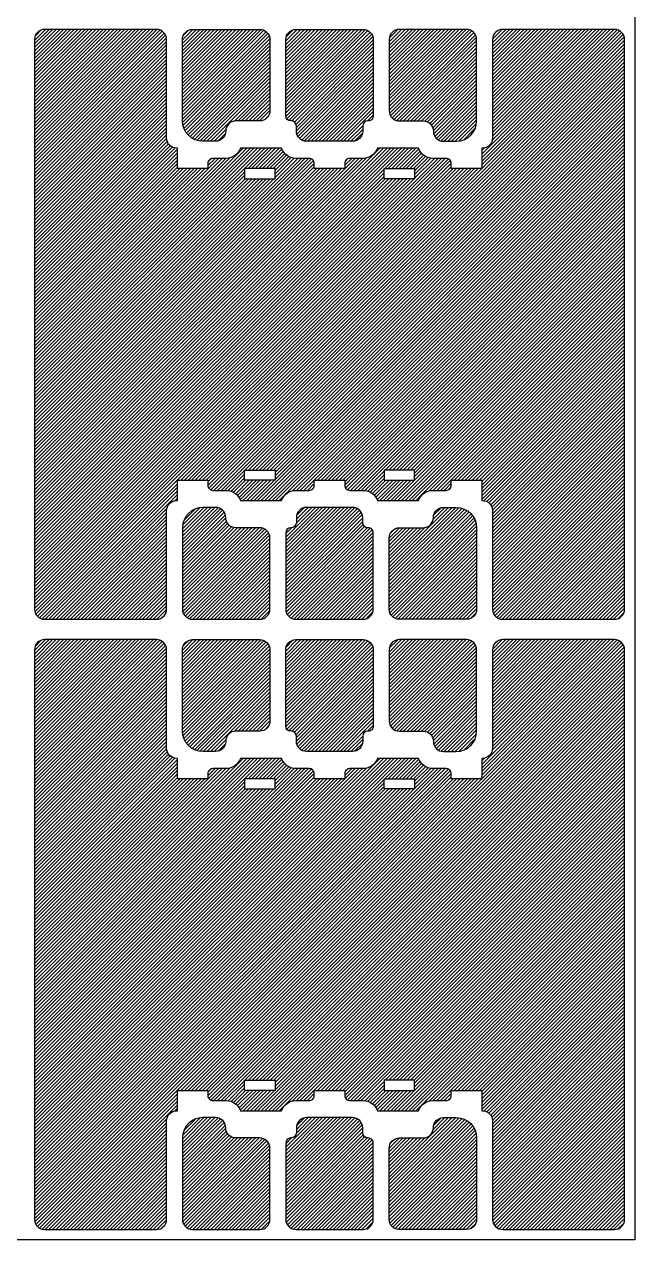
# Model space of a CAD drawing. Header units: inches. Extents: x 0 to 187, y 0 to 163.
# Drawn here: x 120 to 149.8, y 0 to 59.8 of the extents above; entities that cross this region are included whole.
import ezdxf

# ---------------------------------------------------------------- set-up
doc = ezdxf.new("R2010")
doc.units = ezdxf.units.IN
doc.header["$MEASUREMENT"] = 0
doc.layers.add('glassOutline', color=7, linetype='Continuous')
doc.layers.add('TC-etch-lines-chemical', color=1, linetype='Continuous')

msp = doc.modelspace()

# ---------------------------------------------------------------- hatches: boundary and pattern name
at = {"layer": 'TC-etch-lines-chemical'}
h = msp.add_hatch(dxfattribs=at)
h.set_pattern_fill('ANSI31', color=256, style=0)
h.set_pattern_definition([(45, (120, 30.00000000000003), (-0.0883883476483184, 0.0883883476483184), [])])
edge = h.paths.add_edge_path()
edge.add_arc((121, 31.00000000000004), 0.4999999999999997, 180, 270)
edge.add_line((121, 30.50000000000004), (126.4899999999987, 30.50000000000003))
edge.add_arc((126.4899999999987, 31.00000000000003), 0.5, 270, 360)
edge.add_line((126.9899999999987, 31.00000000000003), (126.9899999999987, 35.83885572853006))
edge.add_arc((127.4899999999987, 35.83885572853006), 0.5, 90, 180, ccw=False)
edge.add_line((127.4899999999987, 36.33885572853006), (127.5200020122849, 36.33885572853006))
edge.add_line((127.5200020122849, 36.33885572853006), (127.5200020122849, 37.33885572853006))
edge.add_line((127.5200020122849, 37.33885572853006), (129.0200020122849, 37.33885572853006))
edge.add_line((129.0200020122849, 37.33885572853006), (129.0200020122849, 37.08885572853006))
edge.add_arc((129.2700021241458, 37.08885584039088), 0.2500001118608527, 180.0000256365994, 270.0001078869533)
edge.add_line((129.2700025948916, 36.83885572853047), (129.9200020122819, 36.83885572853243))
edge.add_arc((129.9200020122841, 36.08885572853244), 0.7499999999999916, 19.471220634298277, 90.00000000016479, ccw=False)
edge.add_line((130.6271087934715, 36.33885572853006), (132.6428932188135, 36.33885572853006))
edge.add_arc((133.3500000000009, 36.08885572853244), 0.7499999999999927, 89.99999999983521, 160.5287793657017, ccw=False)
edge.add_line((133.350000000003, 36.83885572853243), (133.9999994173933, 36.83885572853047))
edge.add_arc((133.9999998881392, 37.08885584039088), 0.2500001118608492, 269.9998921130474, 359.9999743634015)
edge.add_line((134.25, 37.08885572853006), (134.25, 37.33885572853006))
edge.add_line((134.25, 37.33885572853006), (135.75, 37.33885572853006))
edge.add_line((135.75, 37.33885572853006), (135.75, 37.08885572859923))
edge.add_arc((136.0000000616409, 37.0888557902402), 0.2500000616409253, 180.0000141270651, 270.0000963774182)
edge.add_line((136.0000004821668, 36.83885572859962), (136.649995907729, 36.83885614751181))
edge.add_arc((136.6499963714759, 36.08885612789523), 0.7500000196167245, 19.47118774470988, 90.00003542765239, ccw=False)
edge.add_line((137.3571033146659, 36.33885572853007), (139.3728925804312, 36.33885572853006))
edge.add_arc((140.0799993616186, 36.08885572853244), 0.7499999999999991, 89.99999999983481, 160.5287793657013, ccw=False)
edge.add_line((140.0799993616207, 36.83885572853243), (140.729998779011, 36.83885572853047))
edge.add_arc((140.7299992497568, 37.08885584039088), 0.2500001118608492, 269.9998921130474, 359.9999743634015)
edge.add_line((140.9799993616177, 37.08885572853006), (140.9799993616177, 37.33885572853006))
edge.add_line((140.9799993616177, 37.33885572853006), (142.4799993616177, 37.33885572853006))
edge.add_line((142.4799993616177, 37.33885572853006), (142.4799993616177, 36.33885572853006))
edge.add_line((142.4799993616177, 36.33885572853006), (142.5100000000013, 36.33885572853006))
edge.add_arc((142.5100000000013, 35.83885572853006), 0.5000000000000001, 0, 90, ccw=False)
edge.add_line((143.0100000000013, 35.83885572853006), (143.0100000000013, 31.00000000000003))
edge.add_arc((143.5100000000013, 31.00000000000002), 0.5, 180, 270)
edge.add_line((143.5100000000013, 30.50000000000002), (149, 30.50000000000003))
edge.add_arc((149, 31.00000000000003), 0.5, 270, 360)
edge.add_line((149.5, 31.00000000000003), (149.5, 58.99999999999912))
edge.add_arc((149, 58.99999999999912), 0.5, 0, 90.00000000000001)
edge.add_line((149, 59.49999999999912), (143.5100000000013, 59.49999999999912))
edge.add_arc((143.5100000000013, 58.99999999999912), 0.5, 90, 180)
edge.add_line((143.0100000000013, 58.99999999999912), (143.0100000000013, 54.16114427146908))
edge.add_arc((142.5100000000013, 54.16114427146908), 0.5000000000000001, 270, 360, ccw=False)
edge.add_line((142.5100000000013, 53.66114427146908), (142.4799993616177, 53.66114427146908))
edge.add_line((142.4799993616177, 53.66114427146908), (142.4799993616177, 52.66114427146908))
edge.add_line((142.4799993616177, 52.66114427146908), (140.9799993616177, 52.66114427146908))
edge.add_line((140.9799993616177, 52.66114427146908), (140.9799993616177, 52.91114427146908))
edge.add_arc((140.7299992497568, 52.91114415960828), 0.2500001118608488, 2.5636598695e-05, 90.00010788695249)
edge.add_line((140.729998779011, 53.16114427146868), (140.0799993616207, 53.16114427146672))
edge.add_arc((140.0799993616186, 53.91114427146672), 0.7499999999999996, 199.4712206342987, 270.00000000016524, ccw=False)
edge.add_line((139.3728925804312, 53.66114427146908), (137.3571033146659, 53.66114427146907))
edge.add_arc((136.6499963714759, 53.91114387210391), 0.7500000196167244, 269.99996457234766, 340.5288122552902, ccw=False)
edge.add_line((136.649995907729, 53.16114385248733), (136.0000004821669, 53.16114427139953))
edge.add_arc((136.0000000616409, 52.91114420975896), 0.2500000616409265, 89.99990362258201, 179.9999858729351)
edge.add_line((135.75, 52.91114427139992), (135.75, 52.66114427146908))
edge.add_line((135.75, 52.66114427146908), (134.25, 52.66114427146908))
edge.add_line((134.25, 52.66114427146908), (134.25, 52.91114427146908))
edge.add_arc((133.9999998881392, 52.91114415960828), 0.2500001118608488, 2.5636598695e-05, 90.00010788695249)
edge.add_line((133.9999994173933, 53.16114427146868), (133.350000000003, 53.16114427146672))
edge.add_arc((133.3500000000009, 53.91114427146671), 0.7499999999999933, 199.4712206342982, 270.00000000016485, ccw=False)
edge.add_line((132.6428932188135, 53.66114427146908), (130.6271087934715, 53.66114427146908))
edge.add_arc((129.9200020122841, 53.91114427146671), 0.749999999999992, 269.9999999998351, 340.5287793657017, ccw=False)
edge.add_line((129.9200020122819, 53.16114427146672), (129.2700025948917, 53.16114427146868))
edge.add_arc((129.2700021241458, 52.91114415960827), 0.2500001118608523, 89.9998921130465, 179.9999743634005)
edge.add_line((129.0200020122849, 52.91114427146908), (129.0200020122849, 52.66114427146908))
edge.add_line((129.0200020122849, 52.66114427146908), (127.5200020122849, 52.66114427146908))
edge.add_line((127.5200020122849, 52.66114427146908), (127.5200020122849, 53.66114427146908))
edge.add_line((127.5200020122849, 53.66114427146908), (127.4899999999987, 53.66114427146908))
edge.add_arc((127.4899999999987, 54.16114427146908), 0.5, 180, 270, ccw=False)
edge.add_line((126.9899999999987, 54.16114427146908), (126.9899999999987, 58.99999999999912))
edge.add_arc((126.4899999999987, 58.99999999999912), 0.5, 0, 90.00000000000001)
edge.add_line((126.4899999999987, 59.49999999999912), (121, 59.4999999999991))
edge.add_arc((121, 58.9999999999991), 0.4999999999999997, 90.00000000000004, 180)
edge.add_line((120.5, 58.9999999999991), (120.5, 31.00000000000003))
h.paths.add_polyline_path([(137.6799993686902, 52.66114427146888), (139.1799993686902, 52.66114427146888), (139.1799993686902, 52.16114427146888), (137.6799993686902, 52.16114427146888)], flags=16)
h.paths.add_polyline_path([(132.3200020052124, 52.66114427146888), (130.8200020052124, 52.66114427146888), (130.8200020052124, 52.16114427146888), (132.3200020052124, 52.16114427146888)], flags=16)
h.paths.add_polyline_path([(137.6799993686902, 37.33885572853027), (139.1799993686902, 37.33885572853027), (139.1799993686902, 37.83885572853027), (137.6799993686902, 37.83885572853027)], flags=16)
h.paths.add_polyline_path([(132.3200020052124, 37.33885572853027), (130.8200020052124, 37.33885572853027), (130.8200020052124, 37.83885572853027), (132.3200020052124, 37.83885572853027)], flags=16)
edge = h.paths.add_edge_path(flags=16)
edge.add_arc((128.2700015161623, 58.9999999999991), 0.4999999999999968, 89.9999999999996, 180.0000000000004, ccw=False)
edge.add_line((128.2700015161623, 59.4999999999991), (131.5699984838389, 59.4999999999991))
edge.add_arc((131.5699984838389, 58.9999999999991), 0.4999999999999979, 5.6101789198237384e-05, 90.00000000000023, ccw=False)
edge.add_line((132.0699984838386, 59.00000048957958), (132.0700019109019, 55.50000048957958))
edge.add_arc((131.5700019109021, 55.4999999999991), 0.5000000000000022, -89.99999999999972, 5.610178902770713e-05, ccw=False)
edge.add_line((131.5700019109021, 54.9999999999991), (130.3990978045425, 54.9999999999991))
edge.add_arc((130.3990978045425, 54.4999999999991), 0.5, 90.00000000000001, 180)
edge.add_arc((129.3990978045425, 54.4999999999991), 0.5, 270, 360, ccw=False)
edge.add_line((129.3990978045425, 53.9999999999991), (128.7700015161623, 53.9999999999991))
edge.add_arc((128.7700015161623, 54.9999999999991), 1.000000000000001, 180.0000000000006, 269.99999999999994, ccw=False)
edge.add_line((127.7700015161623, 54.9999999999991), (127.7700015161623, 58.9999999999991))
edge = h.paths.add_edge_path(flags=16)
edge.add_arc((141.7299984838377, 58.9999999999991), 0.5000000000000021, 359.999999999999, 450)
edge.add_line((141.7299984838377, 59.4999999999991), (138.4300015161611, 59.4999999999991))
edge.add_arc((138.4300015161611, 58.9999999999991), 0.5000000000000023, 90.00000000000009, 179.9999438982113)
edge.add_line((137.9300015161613, 59.00000048957957), (137.9299980890981, 55.50000048957957))
edge.add_arc((138.4299980890978, 55.4999999999991), 0.4999999999999978, 179.9999438982114, 270)
edge.add_line((138.4299980890978, 54.9999999999991), (139.6009021954575, 54.9999999999991))
edge.add_arc((139.6009021954575, 54.4999999999991), 0.5, 0, 90, ccw=False)
edge.add_arc((140.6009021954575, 54.4999999999991), 0.5, 180, 270)
edge.add_line((140.6009021954575, 53.9999999999991), (141.2299984838376, 53.9999999999991))
edge.add_arc((141.2299984838376, 54.9999999999991), 1.000000000000001, 270.0000000000001, 359.9999999999993)
edge.add_line((142.2299984838376, 54.9999999999991), (142.2299984838377, 58.9999999999991))
edge = h.paths.add_edge_path(flags=16)
edge.add_arc((128.2700015161623, 31.00000000000004), 0.5000000000000002, 179.9999999999992, 270)
edge.add_line((128.2700015161623, 30.50000000000004), (131.5699984838389, 30.50000000000004))
edge.add_arc((131.5699984838389, 31.00000000000004), 0.4999999999999997, 270, 359.9999438982114)
edge.add_line((132.0699984838386, 30.99999951041957), (132.0700019109019, 34.49999951041957))
edge.add_arc((131.5700019109021, 34.50000000000004), 0.5000000000000004, 359.9999438982114, 449.9999999999998)
edge.add_line((131.5700019109021, 35.00000000000004), (130.3990978045425, 35.00000000000004))
edge.add_arc((130.3990978045425, 35.50000000000004), 0.5, 180, 270, ccw=False)
edge.add_arc((129.3990978045425, 35.50000000000004), 0.5, 6.4e-15, 90)
edge.add_line((129.3990978045425, 36.00000000000004), (128.7700015161623, 36.00000000000004))
edge.add_arc((128.7700015161623, 35.00000000000004), 1.000000000000001, 90.00000000000006, 179.9999999999993)
edge.add_line((127.7700015161623, 35.00000000000004), (127.7700015161623, 31.00000000000004))
edge = h.paths.add_edge_path(flags=16)
edge.add_arc((141.7299984838377, 31.00000000000004), 0.5000000000000004, -90, 6.821210263296962e-13, ccw=False)
edge.add_line((141.7299984838377, 30.50000000000004), (138.4300015161611, 30.50000000000004))
edge.add_arc((138.4300015161611, 31.00000000000004), 0.5000000000000006, 180.0000561017888, 270.0000000000001, ccw=False)
edge.add_line((137.9300015161613, 30.99999951041957), (137.9299980890981, 34.49999951041957))
edge.add_arc((138.4299980890978, 34.50000000000004), 0.4999999999999996, 90, 180.0000561017888, ccw=False)
edge.add_line((138.4299980890978, 35.00000000000004), (139.6009021954575, 35.00000000000004))
edge.add_arc((139.6009021954575, 35.50000000000004), 0.5, 270, 360)
edge.add_arc((140.6009021954575, 35.50000000000004), 0.5, 90, 180, ccw=False)
edge.add_line((140.6009021954575, 36.00000000000004), (141.2299984838376, 36.00000000000004))
edge.add_arc((141.2299984838376, 35.00000000000004), 1.000000000000001, 6.821210263296962e-13, 89.99999999999989, ccw=False)
edge.add_line((142.2299984838376, 35.00000000000005), (142.2299984838377, 31.00000000000005))
edge = h.paths.add_edge_path(flags=16)
edge.add_line((133.1209042077425, 54.9999999999991), (133.1000015161627, 54.9999999999991))
edge.add_arc((133.1000015161627, 55.2499999999991), 0.2500000000000015, 180.0000000000008, 269.99999999999966, ccw=False)
edge.add_line((132.8500015161627, 55.2499999999991), (132.8500015161626, 58.99999999999909))
edge.add_arc((133.3500015161626, 58.9999999999991), 0.5000000000000021, 90.00000000000023, 180.000000000001, ccw=False)
edge.add_line((133.3500015161626, 59.4999999999991), (136.6499984838392, 59.4999999999991))
edge.add_arc((136.6499984838393, 58.9999999999991), 0.5000000000000023, 5.610178880033345e-05, 89.99999999999989, ccw=False)
edge.add_line((137.149998483839, 59.00000048957957), (137.1500021556927, 55.25000024478935))
edge.add_arc((136.9000021556928, 55.2499999999991), 0.2500000000000032, -89.9999999999992, 5.6101789709828154e-05, ccw=False)
edge.add_line((136.9000021556928, 54.9999999999991), (136.8790921697751, 54.9999999999991))
edge.add_arc((136.8790921697751, 54.7499999999991), 0.2500000000000003, 90.00000000000009, 180)
edge.add_line((136.6290921697751, 54.7499999999991), (136.6290921697751, 54.4999999999991))
edge.add_arc((136.1290921697751, 54.4999999999991), 0.5, 270, 360, ccw=False)
edge.add_line((136.1290921697751, 53.9999999999991), (133.8709042077424, 53.9999999999991))
edge.add_arc((133.8709042077425, 54.4999999999991), 0.5, 180, 270, ccw=False)
edge.add_line((133.3709042077425, 54.4999999999991), (133.3709042077425, 54.7499999999991))
edge.add_arc((133.1209042077425, 54.7499999999991), 0.25, 6.4e-15, 90)
edge = h.paths.add_edge_path(flags=16)
edge.add_line((133.1209042077425, 35.00000000000004), (133.1000015161627, 35.00000000000004))
edge.add_arc((133.1000015161627, 34.75000000000004), 0.2499999999999997, 89.99999999999994, 179.9999999999994)
edge.add_line((132.8500015161627, 34.75000000000004), (132.8500015161626, 31.00000000000005))
edge.add_arc((133.3500015161626, 31.00000000000004), 0.5000000000000004, 179.9999999999992, 270)
edge.add_line((133.3500015161626, 30.50000000000004), (136.6499984838392, 30.50000000000004))
edge.add_arc((136.6499984838393, 31.00000000000004), 0.5000000000000006, 269.9999999999999, 359.9999438982112)
edge.add_line((137.149998483839, 30.99999951041957), (137.1500021556927, 34.7499997552098))
edge.add_arc((136.9000021556928, 34.75000000000004), 0.2499999999999996, 359.999943898211, 450)
edge.add_line((136.9000021556928, 35.00000000000004), (136.8790921697751, 35.00000000000004))
edge.add_arc((136.8790921697751, 35.25000000000004), 0.2500000000000003, 180.0000000000002, 269.9999999999999, ccw=False)
edge.add_line((136.6290921697751, 35.25000000000004), (136.6290921697751, 35.50000000000004))
edge.add_arc((136.1290921697751, 35.50000000000004), 0.5, 6.4e-15, 90)
edge.add_line((136.1290921697751, 36.00000000000004), (133.8709042077424, 36.00000000000004))
edge.add_arc((133.8709042077425, 35.50000000000004), 0.5, 90.00000000000001, 180)
edge.add_line((133.3709042077425, 35.50000000000004), (133.3709042077425, 35.25000000000004))
edge.add_arc((133.1209042077425, 35.25000000000004), 0.25, 270, 360, ccw=False)
h = msp.add_hatch(dxfattribs=at)
h.set_pattern_fill('ANSI31', color=256, style=0)
h.set_pattern_definition([(45, (120, 2.94e-14), (-0.0883883476483184, 0.0883883476483184), [])])
edge = h.paths.add_edge_path()
edge.add_arc((121, 1.000000000000036), 0.4999999999999997, 180, 270)
edge.add_line((121, 0.5000000000000365), (126.4899999999987, 0.5000000000000294))
edge.add_arc((126.4899999999987, 1.000000000000029), 0.5, 270, 360)
edge.add_line((126.9899999999987, 1.000000000000029), (126.9899999999987, 5.838855728530062))
edge.add_arc((127.4899999999987, 5.838855728530062), 0.5, 90, 180, ccw=False)
edge.add_line((127.4899999999987, 6.338855728530062), (127.520002012285, 6.338855728530062))
edge.add_line((127.520002012285, 6.338855728530062), (127.520002012285, 7.338855728530064))
edge.add_line((127.520002012285, 7.338855728530064), (129.020002012285, 7.338855728530062))
edge.add_line((129.020002012285, 7.338855728530062), (129.020002012285, 7.088855728530062))
edge.add_arc((129.2700021241458, 7.088855840390879), 0.2500001118608527, 180.0000256365994, 270.0001078869533)
edge.add_line((129.2700025948917, 6.838855728530469), (129.9200020122819, 6.838855728532433))
edge.add_arc((129.9200020122841, 6.088855728532441), 0.7499999999999916, 19.471220634298277, 90.00000000016479, ccw=False)
edge.add_line((130.6271087934715, 6.338855728530064), (132.6428932188135, 6.338855728530064))
edge.add_arc((133.3500000000009, 6.08885572853244), 0.7499999999999927, 89.99999999983521, 160.5287793657017, ccw=False)
edge.add_line((133.350000000003, 6.838855728532433), (133.9999994173933, 6.838855728530469))
edge.add_arc((133.9999998881392, 7.088855840390876), 0.2500001118608492, 269.9998921130474, 359.9999743634015)
edge.add_line((134.25, 7.088855728530062), (134.25, 7.338855728530062))
edge.add_line((134.25, 7.338855728530062), (135.75, 7.338855728530064))
edge.add_line((135.75, 7.338855728530064), (135.75, 7.088855728599229))
edge.add_arc((136.0000000616409, 7.088855790240195), 0.2500000616409253, 180.0000141270651, 270.0000963774182)
edge.add_line((136.0000004821669, 6.838855728599622), (136.649995907729, 6.838856147511816))
edge.add_arc((136.6499963714759, 6.088856127895235), 0.7500000196167245, 19.47118774470988, 90.00003542765239, ccw=False)
edge.add_line((137.3571033146659, 6.338855728530074), (139.3728925804312, 6.338855728530064))
edge.add_arc((140.0799993616186, 6.088855728532434), 0.7499999999999991, 89.99999999983481, 160.5287793657013, ccw=False)
edge.add_line((140.0799993616207, 6.838855728532433), (140.729998779011, 6.838855728530469))
edge.add_arc((140.7299992497569, 7.088855840390876), 0.2500001118608492, 269.9998921130474, 359.9999743634015)
edge.add_line((140.9799993616177, 7.088855728530062), (140.9799993616177, 7.338855728530062))
edge.add_line((140.9799993616177, 7.338855728530062), (142.4799993616177, 7.338855728530064))
edge.add_line((142.4799993616177, 7.338855728530064), (142.4799993616177, 6.338855728530062))
edge.add_line((142.4799993616177, 6.338855728530062), (142.5100000000013, 6.338855728530062))
edge.add_arc((142.5100000000013, 5.838855728530062), 0.5000000000000001, 0, 90, ccw=False)
edge.add_line((143.0100000000013, 5.838855728530062), (143.0100000000013, 1.000000000000026))
edge.add_arc((143.5100000000013, 1.000000000000026), 0.5, 180, 270)
edge.add_line((143.5100000000013, 0.5000000000000258), (149, 0.5000000000000293))
edge.add_arc((149, 1.000000000000029), 0.5, 270, 360)
edge.add_line((149.5, 1.000000000000029), (149.5, 28.99999999999912))
edge.add_arc((149, 28.99999999999912), 0.5, 0, 90.00000000000001)
edge.add_line((149, 29.49999999999912), (143.5100000000013, 29.49999999999912))
edge.add_arc((143.5100000000013, 28.99999999999912), 0.5, 90, 180)
edge.add_line((143.0100000000013, 28.99999999999912), (143.0100000000013, 24.16114427146909))
edge.add_arc((142.5100000000013, 24.16114427146909), 0.5000000000000001, 270, 360, ccw=False)
edge.add_line((142.5100000000013, 23.66114427146909), (142.4799993616177, 23.66114427146909))
edge.add_line((142.4799993616177, 23.66114427146909), (142.4799993616177, 22.66114427146909))
edge.add_line((142.4799993616177, 22.66114427146909), (140.9799993616177, 22.66114427146909))
edge.add_line((140.9799993616177, 22.66114427146909), (140.9799993616177, 22.91114427146909))
edge.add_arc((140.7299992497569, 22.91114415960828), 0.2500001118608488, 2.5636598695e-05, 90.00010788695249)
edge.add_line((140.729998779011, 23.16114427146868), (140.0799993616207, 23.16114427146672))
edge.add_arc((140.0799993616186, 23.91114427146672), 0.7499999999999996, 199.4712206342987, 270.00000000016524, ccw=False)
edge.add_line((139.3728925804312, 23.66114427146909), (137.3571033146659, 23.66114427146907))
edge.add_arc((136.6499963714759, 23.91114387210391), 0.7500000196167244, 269.99996457234766, 340.5288122552902, ccw=False)
edge.add_line((136.649995907729, 23.16114385248733), (136.0000004821669, 23.16114427139953))
edge.add_arc((136.0000000616409, 22.91114420975896), 0.2500000616409265, 89.99990362258201, 179.9999858729351)
edge.add_line((135.75, 22.91114427139992), (135.75, 22.66114427146909))
edge.add_line((135.75, 22.66114427146909), (134.25, 22.66114427146909))
edge.add_line((134.25, 22.66114427146909), (134.25, 22.91114427146909))
edge.add_arc((133.9999998881392, 22.91114415960828), 0.2500001118608488, 2.5636598695e-05, 90.00010788695249)
edge.add_line((133.9999994173933, 23.16114427146868), (133.350000000003, 23.16114427146672))
edge.add_arc((133.3500000000009, 23.91114427146671), 0.7499999999999933, 199.4712206342982, 270.00000000016485, ccw=False)
edge.add_line((132.6428932188135, 23.66114427146909), (130.6271087934715, 23.66114427146909))
edge.add_arc((129.9200020122841, 23.91114427146671), 0.749999999999992, 269.9999999998351, 340.5287793657017, ccw=False)
edge.add_line((129.9200020122819, 23.16114427146672), (129.2700025948917, 23.16114427146868))
edge.add_arc((129.2700021241458, 22.91114415960827), 0.2500001118608523, 89.9998921130465, 179.9999743634005)
edge.add_line((129.020002012285, 22.91114427146909), (129.020002012285, 22.66114427146909))
edge.add_line((129.020002012285, 22.66114427146909), (127.520002012285, 22.66114427146909))
edge.add_line((127.520002012285, 22.66114427146909), (127.520002012285, 23.66114427146909))
edge.add_line((127.520002012285, 23.66114427146909), (127.4899999999987, 23.66114427146909))
edge.add_arc((127.4899999999987, 24.16114427146909), 0.5, 180, 270, ccw=False)
edge.add_line((126.9899999999987, 24.16114427146909), (126.9899999999987, 28.99999999999912))
edge.add_arc((126.4899999999987, 28.99999999999912), 0.5, 0, 90.00000000000001)
edge.add_line((126.4899999999987, 29.49999999999912), (121, 29.49999999999911))
edge.add_arc((121, 28.99999999999911), 0.4999999999999997, 90.00000000000004, 180)
edge.add_line((120.5, 28.99999999999911), (120.5, 1.000000000000036))
h.paths.add_polyline_path([(137.6799993686902, 22.66114427146888), (139.1799993686902, 22.66114427146888), (139.1799993686902, 22.16114427146888), (137.6799993686902, 22.16114427146888)], flags=16)
h.paths.add_polyline_path([(132.3200020052125, 22.66114427146888), (130.8200020052125, 22.66114427146888), (130.8200020052125, 22.16114427146888), (132.3200020052125, 22.16114427146888)], flags=16)
h.paths.add_polyline_path([(137.6799993686902, 7.33885572853027), (139.1799993686902, 7.33885572853027), (139.1799993686902, 7.83885572853027), (137.6799993686902, 7.83885572853027)], flags=16)
h.paths.add_polyline_path([(132.3200020052125, 7.33885572853027), (130.8200020052125, 7.33885572853027), (130.8200020052125, 7.83885572853027), (132.3200020052125, 7.83885572853027)], flags=16)
edge = h.paths.add_edge_path(flags=16)
edge.add_arc((128.2700015161623, 28.99999999999911), 0.4999999999999968, 89.9999999999996, 180.0000000000004, ccw=False)
edge.add_line((128.2700015161623, 29.49999999999911), (131.5699984838389, 29.49999999999911))
edge.add_arc((131.5699984838389, 28.99999999999911), 0.4999999999999979, 5.6101789198237384e-05, 90.00000000000023, ccw=False)
edge.add_line((132.0699984838387, 29.00000048957958), (132.0700019109019, 25.50000048957958))
edge.add_arc((131.5700019109022, 25.49999999999911), 0.5000000000000022, -89.99999999999972, 5.610178902770713e-05, ccw=False)
edge.add_line((131.5700019109022, 24.99999999999911), (130.3990978045425, 24.99999999999911))
edge.add_arc((130.3990978045425, 24.49999999999911), 0.5, 90.00000000000001, 180)
edge.add_arc((129.3990978045425, 24.49999999999911), 0.5, 270, 360, ccw=False)
edge.add_line((129.3990978045425, 23.99999999999911), (128.7700015161624, 23.99999999999911))
edge.add_arc((128.7700015161623, 24.99999999999911), 1.000000000000001, 180.0000000000006, 269.99999999999994, ccw=False)
edge.add_line((127.7700015161623, 24.9999999999991), (127.7700015161623, 28.99999999999911))
edge = h.paths.add_edge_path(flags=16)
edge.add_arc((141.7299984838377, 28.99999999999911), 0.5000000000000021, 359.999999999999, 450)
edge.add_line((141.7299984838377, 29.49999999999911), (138.4300015161611, 29.49999999999911))
edge.add_arc((138.4300015161611, 28.99999999999911), 0.5000000000000023, 90.00000000000009, 179.9999438982113)
edge.add_line((137.9300015161613, 29.00000048957957), (137.9299980890981, 25.50000048957957))
edge.add_arc((138.4299980890978, 25.49999999999911), 0.4999999999999978, 179.9999438982114, 270)
edge.add_line((138.4299980890978, 24.99999999999911), (139.6009021954575, 24.99999999999911))
edge.add_arc((139.6009021954575, 24.49999999999911), 0.5, 0, 90, ccw=False)
edge.add_arc((140.6009021954575, 24.49999999999911), 0.5, 180, 270)
edge.add_line((140.6009021954575, 23.99999999999911), (141.2299984838376, 23.99999999999911))
edge.add_arc((141.2299984838377, 24.99999999999911), 1.000000000000001, 270.0000000000001, 359.9999999999993)
edge.add_line((142.2299984838377, 24.9999999999991), (142.2299984838377, 28.9999999999991))
edge = h.paths.add_edge_path(flags=16)
edge.add_arc((128.2700015161623, 1.000000000000036), 0.5000000000000002, 179.9999999999992, 270)
edge.add_line((128.2700015161623, 0.5000000000000365), (131.5699984838389, 0.5000000000000365))
edge.add_arc((131.5699984838389, 1.000000000000036), 0.4999999999999997, 270, 359.9999438982114)
edge.add_line((132.0699984838387, 0.9999995104195715), (132.0700019109019, 4.499999510419571))
edge.add_arc((131.5700019109022, 4.500000000000036), 0.5000000000000004, 359.9999438982114, 449.9999999999998)
edge.add_line((131.5700019109022, 5.000000000000036), (130.3990978045425, 5.000000000000036))
edge.add_arc((130.3990978045425, 5.500000000000036), 0.5, 180, 270, ccw=False)
edge.add_arc((129.3990978045425, 5.500000000000036), 0.5, 6.4e-15, 90)
edge.add_line((129.3990978045425, 6.000000000000036), (128.7700015161624, 6.000000000000036))
edge.add_arc((128.7700015161623, 5.000000000000036), 1.000000000000001, 90.00000000000006, 179.9999999999993)
edge.add_line((127.7700015161623, 5.000000000000047), (127.7700015161623, 1.000000000000044))
edge = h.paths.add_edge_path(flags=16)
edge.add_arc((141.7299984838377, 1.00000000000004), 0.5000000000000004, -90, 6.821210263296962e-13, ccw=False)
edge.add_line((141.7299984838377, 0.5000000000000401), (138.4300015161611, 0.5000000000000401))
edge.add_arc((138.4300015161611, 1.00000000000004), 0.5000000000000006, 180.0000561017888, 270.0000000000001, ccw=False)
edge.add_line((137.9300015161613, 0.999999510419575), (137.9299980890981, 4.499999510419575))
edge.add_arc((138.4299980890978, 4.50000000000004), 0.4999999999999996, 90, 180.0000561017888, ccw=False)
edge.add_line((138.4299980890978, 5.00000000000004), (139.6009021954575, 5.00000000000004))
edge.add_arc((139.6009021954575, 5.50000000000004), 0.5, 270, 360)
edge.add_arc((140.6009021954575, 5.50000000000004), 0.5, 90, 180, ccw=False)
edge.add_line((140.6009021954575, 6.00000000000004), (141.2299984838376, 6.00000000000004))
edge.add_arc((141.2299984838377, 5.000000000000039), 1.000000000000001, 6.821210263296962e-13, 89.99999999999989, ccw=False)
edge.add_line((142.2299984838377, 5.000000000000051), (142.2299984838377, 1.000000000000047))
edge = h.paths.add_edge_path(flags=16)
edge.add_line((133.1209042077425, 24.99999999999911), (133.1000015161627, 24.99999999999911))
edge.add_arc((133.1000015161627, 25.24999999999911), 0.2500000000000015, 180.0000000000008, 269.99999999999966, ccw=False)
edge.add_line((132.8500015161627, 25.24999999999911), (132.8500015161626, 28.9999999999991))
edge.add_arc((133.3500015161626, 28.99999999999911), 0.5000000000000021, 90.00000000000023, 180.000000000001, ccw=False)
edge.add_line((133.3500015161626, 29.49999999999911), (136.6499984838393, 29.49999999999911))
edge.add_arc((136.6499984838393, 28.99999999999911), 0.5000000000000023, 5.610178880033345e-05, 89.99999999999989, ccw=False)
edge.add_line((137.149998483839, 29.00000048957957), (137.1500021556927, 25.25000024478935))
edge.add_arc((136.9000021556928, 25.24999999999911), 0.2500000000000032, -89.9999999999992, 5.6101789709828154e-05, ccw=False)
edge.add_line((136.9000021556928, 24.99999999999911), (136.8790921697751, 24.99999999999911))
edge.add_arc((136.8790921697752, 24.74999999999911), 0.2500000000000003, 90.00000000000009, 180)
edge.add_line((136.6290921697752, 24.74999999999911), (136.6290921697752, 24.49999999999911))
edge.add_arc((136.1290921697752, 24.49999999999911), 0.5, 270, 360, ccw=False)
edge.add_line((136.1290921697752, 23.99999999999911), (133.8709042077425, 23.99999999999911))
edge.add_arc((133.8709042077425, 24.49999999999911), 0.5, 180, 270, ccw=False)
edge.add_line((133.3709042077425, 24.49999999999911), (133.3709042077425, 24.74999999999911))
edge.add_arc((133.1209042077425, 24.74999999999911), 0.25, 6.4e-15, 90)
edge = h.paths.add_edge_path(flags=16)
edge.add_line((133.1209042077425, 5.00000000000004), (133.1000015161627, 5.00000000000004))
edge.add_arc((133.1000015161627, 4.75000000000004), 0.2499999999999997, 89.99999999999994, 179.9999999999994)
edge.add_line((132.8500015161627, 4.750000000000044), (132.8500015161626, 1.000000000000047))
edge.add_arc((133.3500015161626, 1.00000000000004), 0.5000000000000004, 179.9999999999992, 270)
edge.add_line((133.3500015161626, 0.5000000000000401), (136.6499984838393, 0.5000000000000401))
edge.add_arc((136.6499984838393, 1.00000000000004), 0.5000000000000006, 269.9999999999999, 359.9999438982112)
edge.add_line((137.149998483839, 0.999999510419575), (137.1500021556927, 4.749999755209804))
edge.add_arc((136.9000021556928, 4.750000000000036), 0.2499999999999996, 359.999943898211, 450)
edge.add_line((136.9000021556928, 5.000000000000036), (136.8790921697751, 5.000000000000036))
edge.add_arc((136.8790921697752, 5.250000000000036), 0.2500000000000003, 180.0000000000002, 269.9999999999999, ccw=False)
edge.add_line((136.6290921697752, 5.250000000000036), (136.6290921697752, 5.50000000000004))
edge.add_arc((136.1290921697752, 5.50000000000004), 0.5, 6.4e-15, 90)
edge.add_line((136.1290921697752, 6.00000000000004), (133.8709042077425, 6.00000000000004))
edge.add_arc((133.8709042077425, 5.50000000000004), 0.5, 90.00000000000001, 180)
edge.add_line((133.3709042077425, 5.50000000000004), (133.3709042077425, 5.25000000000004))
edge.add_arc((133.1209042077425, 5.25000000000004), 0.25, 270, 360, ccw=False)

# ---------------------------------------------------------------- linework, layer by layer
at = {"layer": 'glassOutline'}
msp.add_lwpolyline([(0, 0), (0, 150), (150, 150), (150, 0)], close=True, dxfattribs=at)
at = {"layer": 'TC-etch-lines-chemical'}
for points in [[(120.5, 31.00000000000004, 0.4142135623730951), (121, 30.50000000000004), (126.4899999999987, 30.50000000000003, 0.4142135623730951), (126.9899999999987, 31.00000000000003), (126.9899999999987, 35.83885572853006, -0.4142135623730951), (127.4899999999987, 36.33885572853006), (127.5200020122849, 36.33885572853006), (127.5200020122849, 37.33885572853006), (129.0200020122849, 37.33885572853006), (129.0200020122849, 37.08885572853006, 0.414213982832939), (129.2700025948916, 36.83885572853047), (129.9200020122819, 36.83885572853243, -0.3178372451974987), (130.6271087934715, 36.33885572853006), (132.6428932188135, 36.33885572853006, -0.3178372451974987), (133.350000000003, 36.83885572853243), (133.9999994173933, 36.83885572853047, 0.414213982832939), (134.25, 37.08885572853006), (134.25, 37.33885572853006), (135.75, 37.33885572853006), (135.75, 37.08885572859923, 0.4142139828329349), (136.0000004821668, 36.83885572859962), (136.649995907729, 36.83885614751181, -0.3178375734001599), (137.3571033146659, 36.33885572853007), (139.3728925804312, 36.33885572853006, -0.3178372451974987), (140.0799993616207, 36.83885572853243), (140.729998779011, 36.83885572853047, 0.414213982832939), (140.9799993616177, 37.08885572853006), (140.9799993616177, 37.33885572853006), (142.4799993616177, 37.33885572853006), (142.4799993616177, 36.33885572853006), (142.5100000000013, 36.33885572853006, -0.4142135623730949), (143.0100000000013, 35.83885572853006), (143.0100000000013, 31.00000000000002, 0.4142135623730951), (143.5100000000013, 30.50000000000002), (149, 30.50000000000003, 0.4142135623730951), (149.5, 31.00000000000003), (149.5, 58.99999999999912, 0.4142135623730951), (149, 59.49999999999912), (143.5100000000013, 59.49999999999912, 0.4142135623730951), (143.0100000000013, 58.99999999999912), (143.0100000000013, 54.16114427146908, -0.4142135623730949), (142.5100000000013, 53.66114427146908), (142.4799993616177, 53.66114427146908), (142.4799993616177, 52.66114427146908), (140.9799993616177, 52.66114427146908), (140.9799993616177, 52.91114427146908, 0.414213982832939), (140.729998779011, 53.16114427146868), (140.0799993616207, 53.16114427146672, -0.3178372451974987), (139.3728925804312, 53.66114427146908), (137.3571033146659, 53.66114427146907, -0.3178375734001599), (136.649995907729, 53.16114385248733), (136.0000004821668, 53.16114427139953, 0.4142139828329349), (135.75, 52.91114427139992), (135.75, 52.66114427146908), (134.25, 52.66114427146908), (134.25, 52.91114427146908, 0.414213982832939), (133.9999994173933, 53.16114427146868), (133.350000000003, 53.16114427146672, -0.3178372451974987), (132.6428932188135, 53.66114427146908), (130.6271087934715, 53.66114427146908, -0.3178372451974987), (129.9200020122819, 53.16114427146672), (129.2700025948916, 53.16114427146868, 0.414213982832939), (129.0200020122849, 52.91114427146908), (129.0200020122849, 52.66114427146908), (127.5200020122849, 52.66114427146908), (127.5200020122849, 53.66114427146908), (127.4899999999987, 53.66114427146908, -0.4142135623730951), (126.9899999999987, 54.16114427146908), (126.9899999999987, 58.99999999999912, 0.4142135623730951), (126.4899999999987, 59.49999999999912), (121, 59.4999999999991, 0.4142135623730951), (120.5, 58.9999999999991)], [(127.7700015161623, 58.9999999999991, -0.4142135623730988), (128.2700015161623, 59.4999999999991), (131.5699984838389, 59.4999999999991, -0.4142132755835279), (132.0699984838386, 59.00000048957958), (132.0700019109019, 55.50000048957958, -0.4142138491627201), (131.5700019109021, 54.9999999999991), (130.3990978045425, 54.9999999999991, 0.414213562373095), (129.8990978045425, 54.4999999999991, -0.414213562373095), (129.3990978045425, 53.9999999999991), (128.7700015161623, 53.9999999999991, -0.4142135623730914), (127.7700015161623, 54.9999999999991)], [(133.1209042077425, 54.9999999999991), (133.1000015161627, 54.9999999999991, -0.4142135623730916), (132.8500015161627, 55.2499999999991), (132.8500015161626, 58.9999999999991, -0.4142135623730988), (133.3500015161626, 59.4999999999991), (136.6499984838393, 59.4999999999991, -0.4142132755835279), (137.149998483839, 59.00000048957957), (137.1500021556927, 55.25000024478935, -0.4142138491627204), (136.9000021556928, 54.9999999999991), (136.8790921697751, 54.9999999999991, 0.4142135623730942), (136.6290921697751, 54.7499999999991), (136.6290921697751, 54.4999999999991, -0.414213562373095), (136.1290921697751, 53.9999999999991), (133.8709042077425, 53.9999999999991, -0.414213562373095), (133.3709042077425, 54.4999999999991), (133.3709042077425, 54.7499999999991, 0.414213562373095)], [(142.2299984838377, 58.9999999999991, 0.4142135623730988), (141.7299984838377, 59.4999999999991), (138.4300015161611, 59.4999999999991, 0.4142132755835279), (137.9300015161613, 59.00000048957957), (137.9299980890981, 55.50000048957957, 0.4142138491627201), (138.4299980890978, 54.9999999999991), (139.6009021954575, 54.9999999999991, -0.414213562373095), (140.1009021954575, 54.4999999999991, 0.414213562373095), (140.6009021954575, 53.9999999999991), (141.2299984838376, 53.9999999999991, 0.4142135623730914), (142.2299984838376, 54.9999999999991)], [(127.7700015161623, 31.00000000000004, 0.4142135623730988), (128.2700015161623, 30.50000000000004), (131.5699984838389, 30.50000000000004, 0.4142132755835279), (132.0699984838386, 30.99999951041957), (132.0700019109019, 34.49999951041957, 0.4142138491627201), (131.5700019109021, 35.00000000000004), (130.3990978045425, 35.00000000000004, -0.414213562373095), (129.8990978045425, 35.50000000000004, 0.414213562373095), (129.3990978045425, 36.00000000000004), (128.7700015161623, 36.00000000000004, 0.4142135623730914), (127.7700015161623, 35.00000000000004)], [(133.1209042077425, 35.00000000000004), (133.1000015161627, 35.00000000000004, 0.4142135623730916), (132.8500015161627, 34.75000000000004), (132.8500015161626, 31.00000000000005, 0.4142135623730988), (133.3500015161626, 30.50000000000004), (136.6499984838393, 30.50000000000004, 0.4142132755835279), (137.149998483839, 30.99999951041957), (137.1500021556927, 34.7499997552098, 0.4142138491627204), (136.9000021556928, 35.00000000000004), (136.8790921697751, 35.00000000000004, -0.4142135623730942), (136.6290921697751, 35.25000000000004), (136.6290921697751, 35.50000000000004, 0.414213562373095), (136.1290921697751, 36.00000000000004), (133.8709042077425, 36.00000000000004, 0.414213562373095), (133.3709042077425, 35.50000000000004), (133.3709042077425, 35.25000000000004, -0.414213562373095)], [(142.2299984838377, 31.00000000000005, -0.4142135623730988), (141.7299984838377, 30.50000000000004), (138.4300015161611, 30.50000000000004, -0.4142132755835279), (137.9300015161613, 30.99999951041957), (137.9299980890981, 34.49999951041957, -0.4142138491627201), (138.4299980890978, 35.00000000000004), (139.6009021954575, 35.00000000000004, 0.414213562373095), (140.1009021954575, 35.50000000000004, -0.414213562373095), (140.6009021954575, 36.00000000000004), (141.2299984838376, 36.00000000000004, -0.4142135623730914), (142.2299984838376, 35.00000000000005)], [(120.5, 1.000000000000036, 0.4142135623730951), (121, 0.5000000000000365), (126.4899999999987, 0.5000000000000294, 0.4142135623730951), (126.9899999999987, 1.000000000000029), (126.9899999999987, 5.838855728530062, -0.4142135623730951), (127.4899999999987, 6.338855728530062), (127.520002012285, 6.338855728530062), (127.520002012285, 7.338855728530064), (129.020002012285, 7.338855728530062), (129.020002012285, 7.088855728530062, 0.414213982832939), (129.2700025948917, 6.838855728530469), (129.9200020122819, 6.838855728532433, -0.3178372451974987), (130.6271087934715, 6.338855728530064), (132.6428932188135, 6.338855728530064, -0.3178372451974987), (133.350000000003, 6.838855728532433), (133.9999994173933, 6.838855728530469, 0.414213982832939), (134.25, 7.088855728530062), (134.25, 7.338855728530062), (135.75, 7.338855728530064), (135.75, 7.088855728599229, 0.4142139828329349), (136.0000004821669, 6.838855728599622), (136.649995907729, 6.838856147511816, -0.3178375734001599), (137.3571033146659, 6.338855728530074), (139.3728925804312, 6.338855728530064, -0.3178372451974987), (140.0799993616207, 6.838855728532433), (140.729998779011, 6.838855728530469, 0.414213982832939), (140.9799993616177, 7.088855728530062), (140.9799993616177, 7.338855728530062), (142.4799993616177, 7.338855728530064), (142.4799993616177, 6.338855728530062), (142.5100000000013, 6.338855728530062, -0.4142135623730949), (143.0100000000013, 5.838855728530062), (143.0100000000013, 1.000000000000026, 0.4142135623730951), (143.5100000000013, 0.5000000000000258), (149, 0.5000000000000294, 0.4142135623730951), (149.5, 1.000000000000029), (149.5, 28.99999999999912, 0.4142135623730951), (149, 29.49999999999912), (143.5100000000013, 29.49999999999912, 0.4142135623730951), (143.0100000000013, 28.99999999999912), (143.0100000000013, 24.16114427146909, -0.4142135623730949), (142.5100000000013, 23.66114427146909), (142.4799993616177, 23.66114427146909), (142.4799993616177, 22.66114427146909), (140.9799993616177, 22.66114427146909), (140.9799993616177, 22.91114427146909, 0.414213982832939), (140.729998779011, 23.16114427146868), (140.0799993616207, 23.16114427146672, -0.3178372451974987), (139.3728925804312, 23.66114427146909), (137.3571033146659, 23.66114427146907, -0.3178375734001599), (136.649995907729, 23.16114385248733), (136.0000004821669, 23.16114427139953, 0.4142139828329349), (135.75, 22.91114427139992), (135.75, 22.66114427146909), (134.25, 22.66114427146909), (134.25, 22.91114427146909, 0.414213982832939), (133.9999994173933, 23.16114427146868), (133.350000000003, 23.16114427146672, -0.3178372451974987), (132.6428932188135, 23.66114427146909), (130.6271087934715, 23.66114427146909, -0.3178372451974987), (129.9200020122819, 23.16114427146672), (129.2700025948917, 23.16114427146868, 0.414213982832939), (129.020002012285, 22.91114427146909), (129.020002012285, 22.66114427146909), (127.520002012285, 22.66114427146909), (127.520002012285, 23.66114427146909), (127.4899999999987, 23.66114427146909, -0.4142135623730951), (126.9899999999987, 24.16114427146909), (126.9899999999987, 28.99999999999912, 0.4142135623730951), (126.4899999999987, 29.49999999999912), (121, 29.49999999999911, 0.4142135623730951), (120.5, 28.99999999999911)], [(127.7700015161623, 28.99999999999911, -0.4142135623730988), (128.2700015161623, 29.49999999999911), (131.5699984838389, 29.49999999999911, -0.4142132755835279), (132.0699984838387, 29.00000048957958), (132.0700019109019, 25.50000048957958, -0.4142138491627201), (131.5700019109022, 24.99999999999911), (130.3990978045425, 24.99999999999911, 0.414213562373095), (129.8990978045425, 24.49999999999911, -0.414213562373095), (129.3990978045425, 23.99999999999911), (128.7700015161623, 23.99999999999911, -0.4142135623730914), (127.7700015161623, 24.9999999999991)], [(133.1209042077425, 24.99999999999911), (133.1000015161627, 24.99999999999911, -0.4142135623730916), (132.8500015161627, 25.24999999999911), (132.8500015161626, 28.9999999999991, -0.4142135623730988), (133.3500015161626, 29.49999999999911), (136.6499984838393, 29.49999999999911, -0.4142132755835279), (137.149998483839, 29.00000048957957), (137.1500021556927, 25.25000024478935, -0.4142138491627204), (136.9000021556928, 24.99999999999911), (136.8790921697752, 24.99999999999911, 0.4142135623730942), (136.6290921697752, 24.74999999999911), (136.6290921697752, 24.49999999999911, -0.414213562373095), (136.1290921697752, 23.99999999999911), (133.8709042077425, 23.99999999999911, -0.414213562373095), (133.3709042077425, 24.49999999999911), (133.3709042077425, 24.74999999999911, 0.414213562373095)], [(142.2299984838377, 28.9999999999991, 0.4142135623730988), (141.7299984838377, 29.49999999999911), (138.4300015161611, 29.49999999999911, 0.4142132755835279), (137.9300015161613, 29.00000048957957), (137.9299980890981, 25.50000048957957, 0.4142138491627201), (138.4299980890978, 24.99999999999911), (139.6009021954575, 24.99999999999911, -0.414213562373095), (140.1009021954575, 24.49999999999911, 0.414213562373095), (140.6009021954575, 23.99999999999911), (141.2299984838377, 23.99999999999911, 0.4142135623730914), (142.2299984838377, 24.9999999999991)], [(127.7700015161623, 1.000000000000043, 0.4142135623730988), (128.2700015161623, 0.5000000000000365), (131.5699984838389, 0.5000000000000365, 0.4142132755835279), (132.0699984838387, 0.9999995104195715), (132.0700019109019, 4.499999510419571, 0.4142138491627201), (131.5700019109022, 5.000000000000036), (130.3990978045425, 5.000000000000036, -0.414213562373095), (129.8990978045425, 5.500000000000036, 0.414213562373095), (129.3990978045425, 6.000000000000036), (128.7700015161623, 6.000000000000036, 0.4142135623730914), (127.7700015161623, 5.000000000000047)], [(133.1209042077425, 5.00000000000004), (133.1000015161627, 5.00000000000004, 0.4142135623730916), (132.8500015161627, 4.750000000000044), (132.8500015161626, 1.000000000000047, 0.4142135623730988), (133.3500015161626, 0.5000000000000401), (136.6499984838393, 0.5000000000000401, 0.4142132755835279), (137.149998483839, 0.999999510419575), (137.1500021556927, 4.749999755209804, 0.4142138491627204), (136.9000021556928, 5.000000000000036), (136.8790921697752, 5.000000000000036, -0.4142135623730942), (136.6290921697752, 5.250000000000036), (136.6290921697752, 5.50000000000004, 0.414213562373095), (136.1290921697752, 6.00000000000004), (133.8709042077425, 6.00000000000004, 0.414213562373095), (133.3709042077425, 5.50000000000004), (133.3709042077425, 5.25000000000004, -0.414213562373095)], [(142.2299984838377, 1.000000000000047, -0.4142135623730988), (141.7299984838377, 0.5000000000000401), (138.4300015161611, 0.5000000000000401, -0.4142132755835279), (137.9300015161613, 0.999999510419575), (137.9299980890981, 4.499999510419575, -0.4142138491627201), (138.4299980890978, 5.00000000000004), (139.6009021954575, 5.00000000000004, 0.414213562373095), (140.1009021954575, 5.50000000000004, -0.414213562373095), (140.6009021954575, 6.00000000000004), (141.2299984838377, 6.00000000000004, -0.4142135623730914), (142.2299984838377, 5.000000000000051)]]:
    msp.add_lwpolyline(points, format="xyb", close=True, dxfattribs=at)
for points in [[(132.3200020052124, 52.66114427146888), (130.8200020052124, 52.66114427146888), (130.8200020052124, 52.16114427146888), (132.3200020052124, 52.16114427146888)], [(137.6799993686902, 52.66114427146888), (139.1799993686902, 52.66114427146888), (139.1799993686902, 52.16114427146888), (137.6799993686902, 52.16114427146888)], [(132.3200020052124, 37.33885572853027), (130.8200020052124, 37.33885572853027), (130.8200020052124, 37.83885572853027), (132.3200020052124, 37.83885572853027)], [(137.6799993686902, 37.33885572853027), (139.1799993686902, 37.33885572853027), (139.1799993686902, 37.83885572853027), (137.6799993686902, 37.83885572853027)], [(132.3200020052125, 22.66114427146888), (130.8200020052125, 22.66114427146888), (130.8200020052125, 22.16114427146888), (132.3200020052125, 22.16114427146888)], [(137.6799993686902, 22.66114427146888), (139.1799993686902, 22.66114427146888), (139.1799993686902, 22.16114427146888), (137.6799993686902, 22.16114427146888)], [(132.3200020052125, 7.33885572853027), (130.8200020052125, 7.33885572853027), (130.8200020052125, 7.83885572853027), (132.3200020052125, 7.83885572853027)], [(137.6799993686902, 7.33885572853027), (139.1799993686902, 7.33885572853027), (139.1799993686902, 7.83885572853027), (137.6799993686902, 7.83885572853027)]]:
    msp.add_lwpolyline(points, close=True, dxfattribs=at)

doc.saveas('drawing.dxf')
